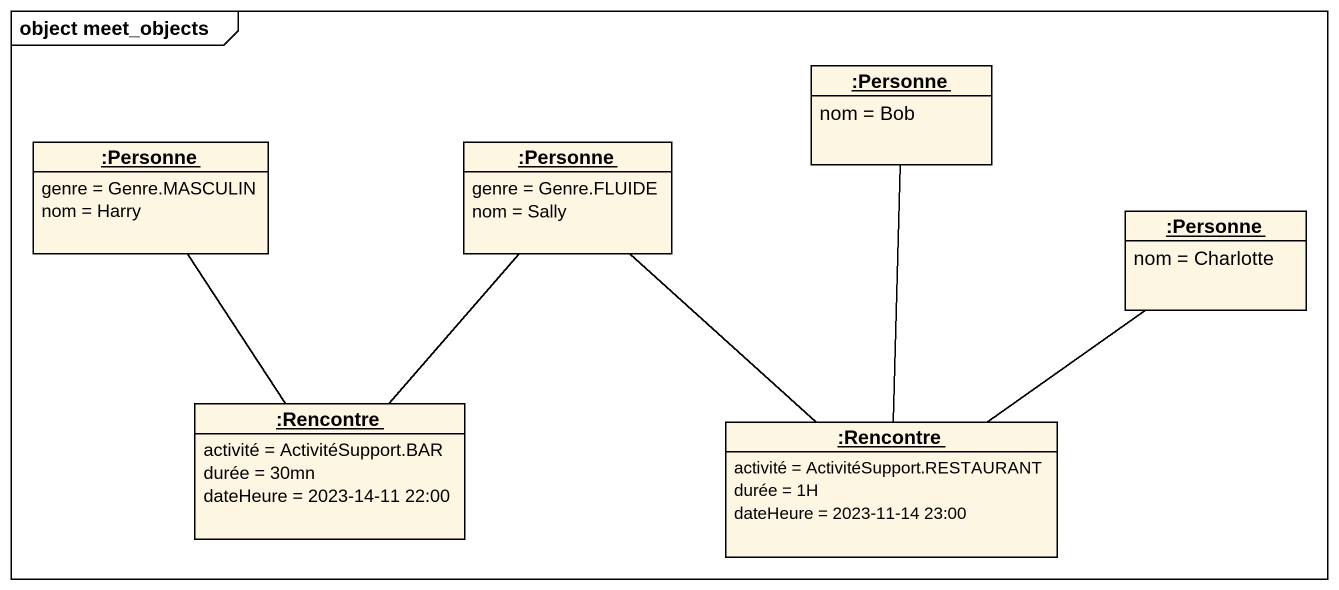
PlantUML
@startuml
mainframe object meet_objects
hide circle
hide empty members
object ":Personne" as Personne {
  genre = Genre.MASCULIN
  nom = Harry
}
object ":Personne" as Personne_2 {
  genre = Genre.FLUIDE
  nom = Sally
}
object ":Personne" as Personne_3 {
  nom = Bob
}
object ":Personne" as Personne_4 {
  nom = Charlotte
}
object ":Rencontre" as Rencontre {
  activité = ActivitéSupport.BAR
  durée = 30mn
  dateHeure = 2023-14-11 22:00
}
object ":Rencontre" as Rencontre_2 {
  activité = ActivitéSupport.RESTAURANT
  durée = 1H
  dateHeure = 2023-11-14 23:00
}
Personne_2 -- Rencontre_2
Rencontre -up- Personne
Rencontre -up- Personne_2
Rencontre_2 -up- Personne_3
Rencontre_2 -up- Personne_4
@enduml
